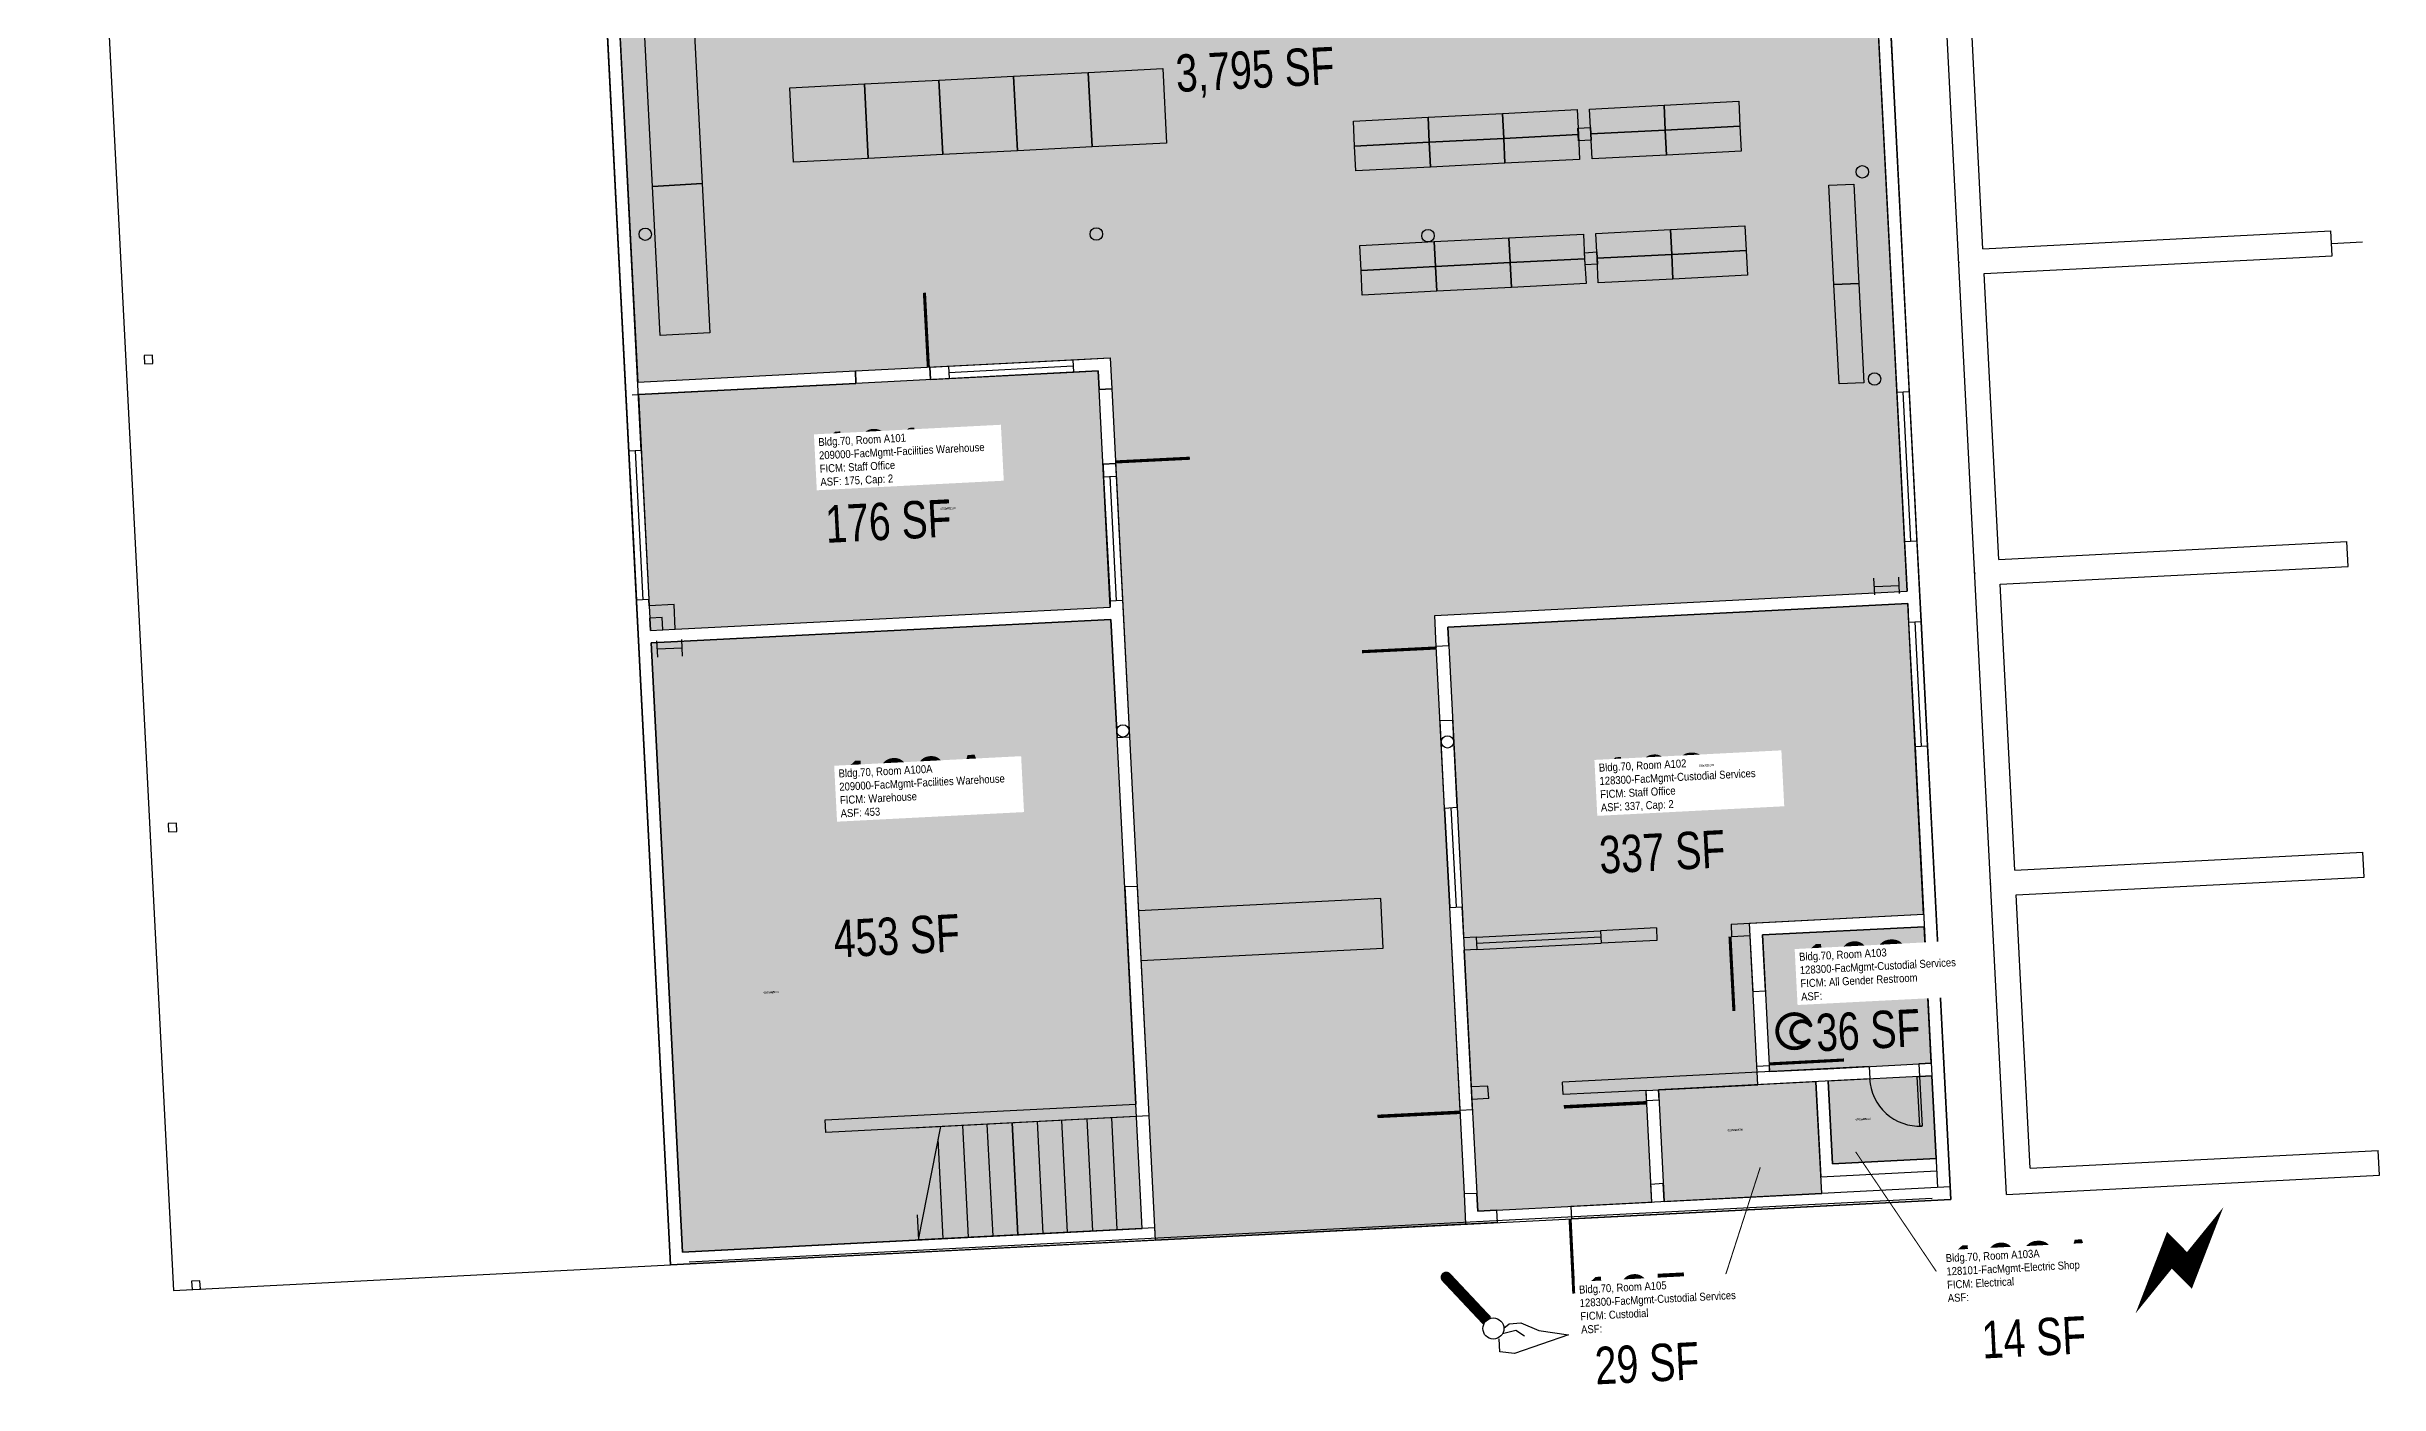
# Model space of a CAD drawing. Header units: inches. Extents: x 69212828 to 69219259, y 27687100 to 27691803.
# Drawn here: x 69215721 to 69216846, y 27689262 to 27689907 of the extents above; entities that cross this region are included whole.
import ezdxf
from ezdxf.enums import TextEntityAlignment as Align

# ---------------------------------------------------------------- set-up
doc = ezdxf.new("R2010")
doc.units = ezdxf.units.IN
doc.header["$LTSCALE"] = 50
doc.header["$MEASUREMENT"] = 0
doc.layers.get('0').update_dxf_attribs({"linetype": 'CONTINUOUS'})
for name, color, linetype in [('A-COLS', 5, 'CONTINUOUS'), ('A-DOOR', 2, 'CONTINUOUS'), ('A-FLOR', 3, 'CONTINUOUS'), ('A-GLAZ', 1, 'CONTINUOUS'), ('A-GRID', 1, 'CONTINUOUS'), ('A-IDEN-ICON', 4, 'CONTINUOUS'), ('A-IDEN-RNUM', 7, 'CONTINUOUS'), ('A-IDEN-SNUM', 4, 'CONTINUOUS'), ('A-IDEN-VNUM', 4, 'CONTINUOUS'), ('A-ROOF', 2, 'CONTINUOUS'), ('A-SITE', 3, 'CONTINUOUS'), ('A-WALL', 5, 'CONTINUOUS'), ('AREA-ASSIGN', 7, 'CONTINUOUS'), ('AREA-GROSS', 1, 'CONTINUOUS'), ('AREA-TEXT', 3, 'CONTINUOUS'), ('Rooms-Category-Color', 7, 'CONTINUOUS'), ('Rooms-College-Color', 7, 'CONTINUOUS'), ('Rooms-Department-Color', 7, 'CONTINUOUS'), ('Rooms-Division-Color', 7, 'CONTINUOUS'), ('Rooms-Information', 7, 'CONTINUOUS')]:
    doc.layers.add(name, color=color, linetype=linetype)
doc.styles.add('CP_AREA', font='arial.ttf', dxfattribs={"height": 15})
doc.styles.add('CP_ROOMVNUMBER', font='arial.ttf', dxfattribs={"width": 0.85, "height": 0.075})
doc.styles.add('ROOMSNUMBER', font='txt', dxfattribs={"height": 1})

# ---------------------------------------------------------------- blocks, each defined once
blk = doc.blocks.new('CPBATH')
at = {"color": 0, "linetype": 'ByBlock', "const_width": 0.0127}
for points in [[(0.0571, 0.0168, 0.861492), (-0.0551, 0, 1)], [(-0.0551, 0, 0.726902), (0.0487, -0.0337, 1)], [(0.0571, 0.0168, 0.729002), (-0.0084, -0.0042, 1)], [(-0.0084, -0.0042, 0.609468), (0.0487, -0.0337, 1)]]:
    blk.add_lwpolyline(points, format="xyb", dxfattribs=at)
at = {"color": 0, "linetype": 'ByBlock', "const_width": 0.00637}
for points in [[(0.0544, 0.0152, 1), (0.0599, 0.0184, 1)], [(0.0459, -0.0353, 1), (0.0515, -0.0321, 1)]]:
    blk.add_lwpolyline(points, format="xyb", close=True, dxfattribs=at)
blk = doc.blocks.new('CPELECT')
blk.add_lwpolyline([(0.0623, 0.0629, 0, 0.03, 0), (0.0105, -0.0168, 0.03, 0.03, 0), (-0.0105, 0.0068, 0.03, 0, 0), (-0.0623, -0.0729, 0.03, 0, 0)], format="xyseb")
blk = doc.blocks.new('CPCUST')
for p, q in [((0.0297, -0.0341), (0.0376, -0.0302)), ((0.0376, -0.0302), (0.0533, -0.0324)), ((0.0171, -0.0639), (0.02, -0.0466)), ((0.0262, -0.0408), (0.0446, -0.0406)), ((0.0446, -0.0406), (0.0543, -0.0505)), ((0.0533, -0.0324), (0.0745, -0.0479)), ((0.0745, -0.0479), (0.1117, -0.0625)), ((0.0358, -0.0705), (0.0171, -0.0639)), ((0.1117, -0.0625), (0.0358, -0.0705))]:
    blk.add_line(p, q)
at = {"const_width": 0.015}
blk.add_lwpolyline([(-0.03, 0.05), (0.01, -0.0193)], dxfattribs=at)
at = {"const_width": 0.0075}
blk.add_lwpolyline([(-0.0332, 0.0481, 1), (-0.0268, 0.0519, 1)], format="xyb", close=True, dxfattribs=at)
blk.add_circle((0.0158, -0.0313), 0.0141)

msp = doc.modelspace()

# ---------------------------------------------------------------- hatches: boundary and pattern name
at = {"layer": 'Rooms-Category-Color', "linetype": 'ByBlock', "true_color": 0xe3c5e1}
for points in [[(69216395.5, 27690528.7), (69216359.6, 27690526.8), (69216347.6, 27690526.2), (69215967.1, 27690506.7), (69216006.1, 27689745.7), (69216111, 27689751.1), (69216233.8, 27689757.4), (69216234.6, 27689742.4), (69216243.2, 27689574.6), (69216255.6, 27689331.9), (69216405.4, 27689339.6), (69216404.7, 27689354.2), (69216397.6, 27689492.4), (69216395.1, 27689540.3), (69216391.1, 27689618.2), (69216390.4, 27689633.2), (69216618.1, 27689644.9), (69216577.2, 27690441.9), (69216481.3, 27690436.9), (69216476.4, 27690532.8)], [(69216237.2, 27689574.3), (69216234.2, 27689631.2), (69216012.5, 27689619.9), (69216027.6, 27689326.2), (69216249.3, 27689337.6)]]:
    msp.add_hatch(color=254, dxfattribs=at).paths.add_polyline_path(points)
at = {"layer": 'Rooms-Category-Color', "linetype": 'ByBlock', "true_color": 0xfa9ba3}
for points in [[(69216233.9, 27689637.2), (69216228.6, 27689742.1), (69216228.1, 27689751.1), (69216111.3, 27689745.1), (69216006.4, 27689739.7), (69216011.6, 27689637.8), (69216012.3, 27689625.9), (69216024.2, 27689626.5)], [(69216403.6, 27689492.7), (69216404.6, 27689471.7), (69216408.3, 27689399.8), (69216410.6, 27689354.5), (69216411.1, 27689345.9), (69216420.1, 27689346.4), (69216495, 27689350.2), (69216492.2, 27689404.1), (69216546.1, 27689406.9), (69216542.1, 27689484.8), (69216626, 27689489.1), (69216618.4, 27689638.9), (69216396.7, 27689627.5), (69216397.1, 27689618.6), (69216401.1, 27689540.7)]]:
    msp.add_hatch(color=241, dxfattribs=at).paths.add_polyline_path(points)
at = {"layer": 'Rooms-Category-Color', "linetype": 'ByBlock', "true_color": 0xadadad}
for points in [[(69216629.7, 27689417.2), (69216626.3, 27689483.1), (69216548.4, 27689479.1), (69216551.8, 27689413.2), (69216579.8, 27689414.6)], [(69216501, 27689350.5), (69216576.9, 27689354.4), (69216574.1, 27689408.3), (69216498.2, 27689404.4)], [(69216582.1, 27689368.7), (69216632.1, 27689371.3), (69216630, 27689411.2), (69216580.1, 27689408.6)]]:
    msp.add_hatch(color=253, dxfattribs=at).paths.add_polyline_path(points)
at = {"layer": 'Rooms-College-Color', "linetype": 'ByBlock', "true_color": 0x80bc67}
for points in [[(69216395.5, 27690528.7), (69216359.6, 27690526.8), (69216347.6, 27690526.2), (69215967.1, 27690506.7), (69216006.1, 27689745.7), (69216111, 27689751.1), (69216233.8, 27689757.4), (69216234.6, 27689742.4), (69216243.2, 27689574.6), (69216255.6, 27689331.9), (69216405.4, 27689339.6), (69216404.7, 27689354.2), (69216397.6, 27689492.4), (69216395.1, 27689540.3), (69216391.1, 27689618.2), (69216390.4, 27689633.2), (69216618.1, 27689644.9), (69216577.2, 27690441.9), (69216481.3, 27690436.9), (69216476.4, 27690532.8)], [(69216233.9, 27689637.2), (69216228.6, 27689742.1), (69216228.1, 27689751.1), (69216111.3, 27689745.1), (69216006.4, 27689739.7), (69216011.6, 27689637.8), (69216012.3, 27689625.9), (69216024.2, 27689626.5)], [(69216237.2, 27689574.3), (69216234.2, 27689631.2), (69216012.5, 27689619.9), (69216027.6, 27689326.2), (69216249.3, 27689337.6)], [(69216403.6, 27689492.7), (69216404.6, 27689471.7), (69216408.3, 27689399.8), (69216410.6, 27689354.5), (69216411.1, 27689345.9), (69216420.1, 27689346.4), (69216495, 27689350.2), (69216492.2, 27689404.1), (69216546.1, 27689406.9), (69216542.1, 27689484.8), (69216626, 27689489.1), (69216618.4, 27689638.9), (69216396.7, 27689627.5), (69216397.1, 27689618.6), (69216401.1, 27689540.7)]]:
    msp.add_hatch(color=83, dxfattribs=at).paths.add_polyline_path(points)
at = {"layer": 'Rooms-College-Color', "linetype": 'ByBlock', "true_color": 0xadadad}
for points in [[(69216629.7, 27689417.2), (69216626.3, 27689483.1), (69216548.4, 27689479.1), (69216551.8, 27689413.2), (69216579.8, 27689414.6)], [(69216501, 27689350.5), (69216576.9, 27689354.4), (69216574.1, 27689408.3), (69216498.2, 27689404.4)], [(69216582.1, 27689368.7), (69216632.1, 27689371.3), (69216630, 27689411.2), (69216580.1, 27689408.6)]]:
    msp.add_hatch(color=253, dxfattribs=at).paths.add_polyline_path(points)
at = {"layer": 'Rooms-Department-Color', "linetype": 'ByBlock', "true_color": 0x80bc67}
for points in [[(69216395.5, 27690528.7), (69216359.6, 27690526.8), (69216347.6, 27690526.2), (69215967.1, 27690506.7), (69216006.1, 27689745.7), (69216111, 27689751.1), (69216233.8, 27689757.4), (69216234.6, 27689742.4), (69216243.2, 27689574.6), (69216255.6, 27689331.9), (69216405.4, 27689339.6), (69216404.7, 27689354.2), (69216397.6, 27689492.4), (69216395.1, 27689540.3), (69216391.1, 27689618.2), (69216390.4, 27689633.2), (69216618.1, 27689644.9), (69216577.2, 27690441.9), (69216481.3, 27690436.9), (69216476.4, 27690532.8)], [(69216233.9, 27689637.2), (69216228.6, 27689742.1), (69216228.1, 27689751.1), (69216111.3, 27689745.1), (69216006.4, 27689739.7), (69216011.6, 27689637.8), (69216012.3, 27689625.9), (69216024.2, 27689626.5)], [(69216237.2, 27689574.3), (69216234.2, 27689631.2), (69216012.5, 27689619.9), (69216027.6, 27689326.2), (69216249.3, 27689337.6)], [(69216403.6, 27689492.7), (69216404.6, 27689471.7), (69216408.3, 27689399.8), (69216410.6, 27689354.5), (69216411.1, 27689345.9), (69216420.1, 27689346.4), (69216495, 27689350.2), (69216492.2, 27689404.1), (69216546.1, 27689406.9), (69216542.1, 27689484.8), (69216626, 27689489.1), (69216618.4, 27689638.9), (69216396.7, 27689627.5), (69216397.1, 27689618.6), (69216401.1, 27689540.7)]]:
    msp.add_hatch(color=83, dxfattribs=at).paths.add_polyline_path(points)
at = {"layer": 'Rooms-Department-Color', "linetype": 'ByBlock', "true_color": 0xacacac}
for points in [[(69216629.7, 27689417.2), (69216626.3, 27689483.1), (69216548.4, 27689479.1), (69216551.8, 27689413.2), (69216579.8, 27689414.6)], [(69216501, 27689350.5), (69216576.9, 27689354.4), (69216574.1, 27689408.3), (69216498.2, 27689404.4)], [(69216582.1, 27689368.7), (69216632.1, 27689371.3), (69216630, 27689411.2), (69216580.1, 27689408.6)]]:
    msp.add_hatch(color=253, dxfattribs=at).paths.add_polyline_path(points)
at = {"layer": 'Rooms-Division-Color', "linetype": 'ByBlock', "true_color": 0x80bc67}
for points in [[(69216395.5, 27690528.7), (69216359.6, 27690526.8), (69216347.6, 27690526.2), (69215967.1, 27690506.7), (69216006.1, 27689745.7), (69216111, 27689751.1), (69216233.8, 27689757.4), (69216234.6, 27689742.4), (69216243.2, 27689574.6), (69216255.6, 27689331.9), (69216405.4, 27689339.6), (69216404.7, 27689354.2), (69216397.6, 27689492.4), (69216395.1, 27689540.3), (69216391.1, 27689618.2), (69216390.4, 27689633.2), (69216618.1, 27689644.9), (69216577.2, 27690441.9), (69216481.3, 27690436.9), (69216476.4, 27690532.8)], [(69216233.9, 27689637.2), (69216228.6, 27689742.1), (69216228.1, 27689751.1), (69216111.3, 27689745.1), (69216006.4, 27689739.7), (69216011.6, 27689637.8), (69216012.3, 27689625.9), (69216024.2, 27689626.5)], [(69216237.2, 27689574.3), (69216234.2, 27689631.2), (69216012.5, 27689619.9), (69216027.6, 27689326.2), (69216249.3, 27689337.6)], [(69216403.6, 27689492.7), (69216404.6, 27689471.7), (69216408.3, 27689399.8), (69216410.6, 27689354.5), (69216411.1, 27689345.9), (69216420.1, 27689346.4), (69216495, 27689350.2), (69216492.2, 27689404.1), (69216546.1, 27689406.9), (69216542.1, 27689484.8), (69216626, 27689489.1), (69216618.4, 27689638.9), (69216396.7, 27689627.5), (69216397.1, 27689618.6), (69216401.1, 27689540.7)]]:
    msp.add_hatch(color=83, dxfattribs=at).paths.add_polyline_path(points)
at = {"layer": 'Rooms-Division-Color', "linetype": 'ByBlock', "true_color": 0xadadad}
for points in [[(69216629.7, 27689417.2), (69216626.3, 27689483.1), (69216548.4, 27689479.1), (69216551.8, 27689413.2), (69216579.8, 27689414.6)], [(69216501, 27689350.5), (69216576.9, 27689354.4), (69216574.1, 27689408.3), (69216498.2, 27689404.4)], [(69216582.1, 27689368.7), (69216632.1, 27689371.3), (69216630, 27689411.2), (69216580.1, 27689408.6)]]:
    msp.add_hatch(color=253, dxfattribs=at).paths.add_polyline_path(points)

# ---------------------------------------------------------------- linework, layer by layer
at = {"layer": 'A-COLS', "linetype": 'ByBlock'}
for p, q in [((69216822.7, 27689812.6), (69216837.7, 27689813.4)), ((69216602.5, 27689643.1), (69216602.1, 27689651.1)), ((69216602.3, 27689647.1), (69216614.3, 27689647.7)), ((69216614.5, 27689643.7), (69216614.1, 27689651.7)), ((69216015.7, 27689613), (69216015.3, 27689621)), ((69216027.7, 27689613.6), (69216027.3, 27689621.6)), ((69216015.5, 27689617), (69216027.5, 27689617.6))]:
    msp.add_line(p, q, dxfattribs=at)
for points in [[(69216459.7, 27689862.1), (69216459.4, 27689868.1), (69216465.4, 27689868.4), (69216465.7, 27689862.4)], [(69216462.8, 27689802.2), (69216462.5, 27689808.1), (69216468.5, 27689808.5), (69216468.8, 27689802.5)], [(69215768.3, 27689754.5), (69215772.3, 27689754.7), (69215772.1, 27689758.7), (69215768.1, 27689758.5)], [(69215779.9, 27689528.8), (69215783.9, 27689529), (69215783.7, 27689533), (69215779.7, 27689532.8)], [(69215791.2, 27689308.1), (69215795.2, 27689308.3), (69215795, 27689312.3), (69215791, 27689312.1)]]:
    msp.add_lwpolyline(points, close=True, dxfattribs=at)
for centre in [(69216596.5, 27689847.1), (69216009.7, 27689817), (69216227.2, 27689817.1), (69216387.1, 27689816.3), (69216602.4, 27689747.2), (69216240, 27689577.5), (69216396.5, 27689572.2)]:
    msp.add_circle(centre, 3, dxfattribs=at)
at = {"layer": 'A-DOOR', "linetype": 'ByBlock'}
for p, q in [((69216623, 27689410.8), (69216624, 27689410.9)), ((69216624.3, 27689386.9), (69216623, 27689410.8)), ((69216624, 27689410.9), (69216625.3, 27689386.9)), ((69216625.3, 27689386.9), (69216624.3, 27689386.9))]:
    msp.add_line(p, q, dxfattribs=at)
at = {"layer": 'A-DOOR', "linetype": 'Continuous'}
for points in [[(69216146.2, 27689752.9, 1.5, 1.5, 0), (69216144.3, 27689788.8, 0, 0, 0), (69216145.1, 27689788.9, 0, 0, 0.414214), (69216111, 27689751.1, 0, 0, 0.414214)], [(69216236.4, 27689707.2, 1.5, 1.5, 0), (69216272.3, 27689709, 0, 0, 0), (69216272.4, 27689708.3, 0, 0, 0.414214), (69216234.6, 27689742.4, 0, 0, 0.414214)], [(69216391.2, 27689617.5, 1.5, 1.5, 0), (69216355.2, 27689615.7, 0, 0, 0), (69216355.2, 27689616.4, 0, 0, 0.414214), (69216393, 27689582.3, 0, 0, 0.414214)], [(69216532.7, 27689478.3, 1.5, 1.5, 0), (69216534.6, 27689442.4, 0, 0, 0), (69216535.3, 27689442.4, 0, 0, -0.414214), (69216497.5, 27689476.5, 0, 0, -0.414214)], [(69216551.6, 27689416.9, 1.5, 1.5, 0), (69216587.6, 27689418.8, 0, 0, 0), (69216587.6, 27689418, 0, 0, 0.414214), (69216549.8, 27689452.2, 0, 0, 0.414214)], [(69216402.6, 27689393.6, 1.67, 1.67, 0), (69216362.7, 27689391.6, 0, 0, 0), (69216362.6, 27689392.4, 0, 0, 0.414214), (69216404.6, 27689354.5, 0, 0, 0.414214)], [(69216492.5, 27689398.2, 1.67, 1.67, 0), (69216452.6, 27689396.2, 0, 0, 0), (69216452.5, 27689397, 0, 0, 0.414214), (69216494.5, 27689359.1, 0, 0, 0.414214)], [(69216455.6, 27689342.2, 1.5, 1.5, 0), (69216457.4, 27689306.2, 0, 0, 0), (69216458.2, 27689306.3, 0, 0, -0.414214), (69216420.4, 27689340.4, 0, 0, -0.414214)]]:
    msp.add_lwpolyline(points, format="xyseb", dxfattribs=at)
at = {"layer": 'A-DOOR', "linetype": 'ByBlock'}
msp.add_arc((69216624, 27689410.9), 24, 182.9349, 272.9349, dxfattribs=at)
at = {"layer": 'A-FLOR'}
for p, q in [((69216364.3, 27689496.7), (69216247.5, 27689490.7)), ((69216365.5, 27689472.7), (69216364.3, 27689496.7)), ((69216248.7, 27689466.8), (69216365.5, 27689472.7)), ((69216246.5, 27689391.5), (69216138.7, 27689386)), ((69216141.4, 27689332.1), (69216152.2, 27689386.7)), ((69216162.6, 27689387.2), (69216165.4, 27689333.3)), ((69216177.4, 27689333.9), (69216174.6, 27689387.9)), ((69216189.4, 27689334.5), (69216186.6, 27689388.5)), ((69216186.6, 27689388.5), (69216189.4, 27689334.5)), ((69216198.6, 27689389.1), (69216201.4, 27689335.2)), ((69216213.3, 27689335.8), (69216210.6, 27689389.7)), ((69216222.6, 27689390.3), (69216225.3, 27689336.4)), ((69216237.3, 27689337), (69216234.6, 27689390.9)), ((69216153.4, 27689332.7), (69216151, 27689380.6)), ((69216140.8, 27689344.1), (69216141.4, 27689332.1)), ((69216249.3, 27689337.6), (69216141.4, 27689332.1))]:
    msp.add_line(p, q, dxfattribs=at)
at = {"layer": 'A-FLOR', "linetype": 'ByBlock'}
for points in [[(69216013.2, 27689840.1), (69216009.5, 27689912), (69216033.5, 27689913.3), (69216037.2, 27689841.4)], [(69216081.2, 27689851.7), (69216079.4, 27689887.6), (69216115.4, 27689889.5), (69216117.2, 27689853.5)], [(69216117.2, 27689853.5), (69216115.4, 27689889.5), (69216151.3, 27689891.3), (69216153.2, 27689855.4)], [(69216153.2, 27689855.4), (69216151.3, 27689891.3), (69216187.3, 27689893.2), (69216189.1, 27689857.2)], [(69216189.1, 27689857.2), (69216187.3, 27689893.2), (69216223.2, 27689895), (69216225.1, 27689859.1)], [(69216225.1, 27689859.1), (69216223.2, 27689895), (69216259.2, 27689896.9), (69216261, 27689860.9)], [(69216465.6, 27689865.4), (69216464.9, 27689877.4), (69216500.9, 27689879.2), (69216501.5, 27689867.2)], [(69216501.5, 27689867.2), (69216500.9, 27689879.2), (69216536.9, 27689881.1), (69216537.5, 27689869.1)], [(69216351.7, 27689859.5), (69216351.1, 27689871.5), (69216387.1, 27689873.4), (69216387.7, 27689861.4)], [(69216387.7, 27689861.4), (69216387.1, 27689873.4), (69216423, 27689875.2), (69216423.6, 27689863.2)], [(69216423.6, 27689863.2), (69216423, 27689875.2), (69216459, 27689877.1), (69216459.6, 27689865.1)], [(69216466.2, 27689853.4), (69216465.6, 27689865.4), (69216501.5, 27689867.2), (69216502.1, 27689855.2)], [(69216502.1, 27689855.2), (69216501.5, 27689867.2), (69216537.5, 27689869.1), (69216538.1, 27689857.1)], [(69216352.3, 27689847.6), (69216351.7, 27689859.5), (69216387.7, 27689861.4), (69216388.3, 27689849.4)], [(69216388.3, 27689849.4), (69216387.7, 27689861.4), (69216423.6, 27689863.2), (69216424.2, 27689851.2)], [(69216424.2, 27689851.2), (69216423.6, 27689863.2), (69216459.6, 27689865.1), (69216460.2, 27689853.1)], [(69216016.9, 27689768.2), (69216013.2, 27689840.1), (69216037.2, 27689841.4), (69216040.8, 27689769.4)], [(69216582.8, 27689792.7), (69216580.4, 27689840.6), (69216592.4, 27689841.2), (69216594.8, 27689793.3)], [(69216354.8, 27689799.6), (69216354.2, 27689811.6), (69216390.1, 27689813.5), (69216390.7, 27689801.5)], [(69216390.7, 27689801.5), (69216390.1, 27689813.5), (69216426.1, 27689815.3), (69216426.7, 27689803.3)], [(69216426.7, 27689803.3), (69216426.1, 27689815.3), (69216462, 27689817.1), (69216462.6, 27689805.2)], [(69216468.6, 27689805.5), (69216468, 27689817.4), (69216504, 27689819.3), (69216504.6, 27689807.3)], [(69216504.6, 27689807.3), (69216504, 27689819.3), (69216539.9, 27689821.1), (69216540.5, 27689809.1)], [(69216355.4, 27689787.6), (69216354.8, 27689799.6), (69216390.7, 27689801.5), (69216391.4, 27689789.5)], [(69216391.4, 27689789.5), (69216390.7, 27689801.5), (69216426.7, 27689803.3), (69216427.3, 27689791.3)], [(69216427.3, 27689791.3), (69216426.7, 27689803.3), (69216462.6, 27689805.2), (69216463.3, 27689793.2)], [(69216469.2, 27689793.5), (69216468.6, 27689805.5), (69216504.6, 27689807.3), (69216505.2, 27689795.3)], [(69216505.2, 27689795.3), (69216504.6, 27689807.3), (69216540.5, 27689809.1), (69216541.2, 27689797.2)], [(69216585.3, 27689744.8), (69216582.8, 27689792.7), (69216594.8, 27689793.3), (69216597.3, 27689745.4)]]:
    msp.add_lwpolyline(points, close=True, dxfattribs=at)
at = {"layer": 'A-GLAZ', "linetype": 'Continuous'}
for p, q in [((69216155.9, 27689753.4), (69216215.8, 27689756.5)), ((69216156, 27689750.4), (69216216, 27689753.5)), ((69216156.2, 27689747.4), (69216216.1, 27689750.5)), ((69216613.1, 27689740.8), (69216616.8, 27689668.9)), ((69216616.1, 27689740.9), (69216619.8, 27689669)), ((69216619.1, 27689741.1), (69216622.8, 27689669.2)), ((69216004.8, 27689712.6), (69216008.5, 27689640.7)), ((69216007.8, 27689712.7), (69216011.5, 27689640.8)), ((69216002.4, 27689700.5), (69216005.5, 27689640.5)), ((69216230.7, 27689700.1), (69216236.7, 27689700.4)), ((69216230.7, 27689700.1), (69216233.8, 27689640.2)), ((69216233.7, 27689700.3), (69216236.8, 27689640.4)), ((69216236.7, 27689700.4), (69216239.8, 27689640.5)), ((69216233.8, 27689640.2), (69216239.8, 27689640.5)), ((69216621.8, 27689630.1), (69216624.9, 27689570.2)), ((69216624.8, 27689630.2), (69216627.9, 27689570.3)), ((69216618.8, 27689629.9), (69216621.9, 27689570)), ((69216395.1, 27689540.3), (69216401.1, 27689540.7)), ((69216395.1, 27689540.3), (69216397.6, 27689492.4)), ((69216398.1, 27689540.5), (69216400.6, 27689492.6)), ((69216401.1, 27689540.7), (69216403.6, 27689492.7)), ((69216397.6, 27689492.4), (69216403.6, 27689492.7)), ((69216410.3, 27689478), (69216470.2, 27689481.1)), ((69216410.3, 27689478), (69216410.6, 27689472.1)), ((69216470.4, 27689478.1), (69216410.5, 27689475)), ((69216410.6, 27689472.1), (69216470.6, 27689475.1)), ((69216470.2, 27689481.1), (69216470.6, 27689475.1))]:
    msp.add_line(p, q, dxfattribs=at)
at = {"layer": 'A-GLAZ'}
for p, q in [((69216215.8, 27689756.5), (69216216.1, 27689750.5)), ((69216155.9, 27689753.4), (69216156.2, 27689747.4)), ((69216613.1, 27689740.8), (69216619.1, 27689741.1)), ((69216007.8, 27689712.7), (69216001.8, 27689712.4)), ((69216616.8, 27689668.9), (69216622.8, 27689669.2)), ((69216011.5, 27689640.8), (69216005.5, 27689640.5)), ((69216618.8, 27689629.9), (69216624.8, 27689630.2)), ((69216621.9, 27689570), (69216627.9, 27689570.3))]:
    msp.add_line(p, q, dxfattribs=at)
at = {"layer": 'A-GRID'}
for p, q in [((69216639.1, 27689351.6, -4248), (69216578, 27690544)), ((69216639.1, 27689351.6, -4128), (69216578, 27690544, 120)), ((69216021.9, 27689320), (69215960.8, 27690512.4, -4248)), ((69216021.9, 27689320, 120), (69215960.8, 27690512.4, -4128)), ((69216030.8, 27689321.4), (69216630.1, 27689352.1))]:
    msp.add_line(p, q, dxfattribs=at)
at = {"layer": 'A-IDEN-VNUM', "linetype": 'ByBlock', "const_width": 0.5}
for points in [[(69216632.2, 27689316.8), (69216593.3, 27689374.5)], [(69216526.1, 27689301.3), (69216547.3, 27689367.1)]]:
    msp.add_lwpolyline(points, dxfattribs=at)
at = {"layer": 'A-ROOF'}
for p, q in [((69215736.6, 27690198.5), (69215782.2, 27689307.7)), ((69215782.2, 27689307.7), (69216021.9, 27689320))]:
    msp.add_line(p, q, dxfattribs=at)
at = {"layer": 'A-SITE'}
for p, q in [((69216666, 27689354), (69216635.3, 27689953.2)), ((69216654.6, 27689810), (69216647.9, 27689941.8)), ((69216654.6, 27689810), (69216822.4, 27689818.6)), ((69216823, 27689806.6), (69216822.4, 27689818.6)), ((69216655.3, 27689798), (69216823, 27689806.6)), ((69216662.3, 27689660.2), (69216655.3, 27689798)), ((69216662.3, 27689660.2), (69216830.1, 27689668.8)), ((69216830.7, 27689656.8), (69216830.1, 27689668.8)), ((69216662.9, 27689648.2), (69216830.7, 27689656.8)), ((69216670, 27689510.4), (69216662.9, 27689648.2)), ((69216670, 27689510.4), (69216837.8, 27689519)), ((69216838.4, 27689507), (69216837.8, 27689519)), ((69216670.6, 27689498.4), (69216838.4, 27689507)), ((69216677.4, 27689366.6), (69216670.6, 27689498.4)), ((69216677.4, 27689366.6), (69216845.2, 27689375.2)), ((69216845.8, 27689363.2), (69216845.2, 27689375.2)), ((69216666, 27689354), (69216845.8, 27689363.2))]:
    msp.add_line(p, q, dxfattribs=at)
for p in [(69216643, 27689803.4), (69216650.7, 27689653.6), (69216658.3, 27689503.8)]:
    msp.add_point(p, dxfattribs=at)
at = {"layer": 'A-WALL'}
for p, q in [((69216601.5, 27689968.5), (69216613.1, 27689740.8)), ((69216607.5, 27689968.8), (69216619.1, 27689741.1)), ((69216001.8, 27689712.4), (69215990.3, 27689937.1)), ((69216007.8, 27689712.7), (69215996.3, 27689937.4)), ((69216215.8, 27689756.5), (69216233.8, 27689757.4)), ((69216233.8, 27689757.4), (69216234.6, 27689742.4)), ((69216003.4, 27689739.6), (69216111.3, 27689745.1)), ((69216006.1, 27689745.7), (69216111, 27689751.1)), ((69216146.9, 27689752.9), (69216155.9, 27689753.4)), ((69216147.2, 27689746.9), (69216156.2, 27689747.4)), ((69216216.1, 27689750.5), (69216228.1, 27689751.1)), ((69216228.1, 27689751.1), (69216228.6, 27689742.1)), ((69216230.4, 27689706.1), (69216230.7, 27689700.1)), ((69216236.4, 27689706.4), (69216236.7, 27689700.4)), ((69216616.8, 27689668.9), (69216618.1, 27689644.9)), ((69216622.8, 27689669.2), (69216624.8, 27689630.2)), ((69216390.4, 27689633.2), (69216618.1, 27689644.9)), ((69216021.9, 27689320), (69216005.5, 27689640.5)), ((69216011.6, 27689637.8), (69216011.5, 27689640.8)), ((69216023.6, 27689638.5), (69216011.6, 27689637.8)), ((69216017.9, 27689632.2), (69216011.9, 27689631.8)), ((69216012.2, 27689625.9), (69216011.9, 27689631.8)), ((69216012.5, 27689619.9), (69216234.2, 27689631.2)), ((69216018.2, 27689626.2), (69216017.9, 27689632.2)), ((69216024.2, 27689626.5), (69216023.6, 27689638.5)), ((69216024.2, 27689626.5), (69216233.9, 27689637.2)), ((69216233.8, 27689640.2), (69216233.9, 27689637.2)), ((69216234.2, 27689631.2), (69216237.2, 27689574.3)), ((69216239.8, 27689640.5), (69216243.2, 27689574.6)), ((69216391.1, 27689618.2), (69216390.4, 27689633.2)), ((69216396.7, 27689627.5), (69216618.4, 27689638.9)), ((69216618.4, 27689638.9), (69216618.8, 27689629.9)), ((69216012.2, 27689625.9), (69216018.2, 27689626.2)), ((69216027.6, 27689326.2), (69216012.5, 27689619.9)), ((69216397.1, 27689618.6), (69216396.7, 27689627.5)), ((69216391.2, 27689617.5), (69216391.1, 27689618.2)), ((69216395.1, 27689540.3), (69216393, 27689582.3)), ((69216401.1, 27689540.7), (69216399, 27689582.6)), ((69216621.9, 27689570), (69216632.8, 27689357.3)), ((69216627.9, 27689570.3), (69216639.1, 27689351.6)), ((69216240.9, 27689502.4), (69216246.2, 27689397.5)), ((69216246.8, 27689502.7), (69216252.5, 27689391.9)), ((69216402.6, 27689394.5), (69216397.6, 27689492.4)), ((69216404.3, 27689477.7), (69216403.6, 27689492.7)), ((69216533.2, 27689484.3), (69216626, 27689489.1)), ((69216410.3, 27689478), (69216404.3, 27689477.7)), ((69216497.2, 27689482.5), (69216470.2, 27689481.1)), ((69216497.5, 27689476.5), (69216470.6, 27689475.1)), ((69216533.5, 27689478.4), (69216542.5, 27689478.8)), ((69216543.8, 27689451.8), (69216542.5, 27689478.8)), ((69216548.4, 27689479.1), (69216626.3, 27689483.1)), ((69216549.8, 27689452.2), (69216548.4, 27689479.1)), ((69216410.6, 27689472.1), (69216404.6, 27689471.7)), ((69216408.6, 27689394.8), (69216404.6, 27689471.7)), ((69216416, 27689406.2), (69216408, 27689405.8)), ((69216416.4, 27689400.3), (69216416, 27689406.2)), ((69216599.8, 27689415.7), (69216452, 27689408.1)), ((69216452.3, 27689402.1), (69216452, 27689408.1)), ((69216600.1, 27689409.7), (69216498.2, 27689404.4)), ((69216545.8, 27689412.9), (69216545.7, 27689415.9)), ((69216551.8, 27689413.2), (69216551.7, 27689416.2)), ((69216416.4, 27689400.3), (69216408.3, 27689399.8)), ((69216492.2, 27689404.1), (69216452.3, 27689402.1)), ((69216492.5, 27689399.1), (69216492.2, 27689404.1)), ((69216498.5, 27689399.4), (69216498.2, 27689404.4)), ((69216405.4, 27689339.6), (69216404.7, 27689354.2)), ((69216411.1, 27689345.9), (69216410.6, 27689354.5)), ((69216638.8, 27689357.6), (69216456, 27689348.2)), ((69216639.1, 27689351.6), (69216456.3, 27689342.2)), ((69216495, 27689350.2), (69216494.5, 27689358.8)), ((69216501, 27689350.5), (69216500.5, 27689359.2)), ((69216255.3, 27689337.9), (69216027.6, 27689326.2)), ((69216255.3, 27689337.9), (69216255.6, 27689331.9)), ((69216420.4, 27689340.4), (69216255.6, 27689331.9)), ((69216420.4, 27689340.4), (69216405.4, 27689339.6)), ((69216420.1, 27689346.4), (69216411.1, 27689345.9)), ((69216255.6, 27689331.9), (69216021.9, 27689320))]:
    msp.add_line(p, q, dxfattribs=at)
at = {"layer": 'A-WALL', "linetype": 'Continuous'}
for p, q in [((69216111, 27689751.1), (69216111.3, 27689745.1)), ((69216111.3, 27689745.1), (69216111, 27689751.1)), ((69216146.9, 27689752.9), (69216147.2, 27689746.9)), ((69216147.2, 27689746.9), (69216146.9, 27689752.9)), ((69216228.6, 27689742.1), (69216234.6, 27689742.4)), ((69216234.6, 27689742.4), (69216228.6, 27689742.1)), ((69216230.4, 27689706.1), (69216236.4, 27689706.4)), ((69216236.4, 27689706.4), (69216230.4, 27689706.1)), ((69216397.1, 27689618.6), (69216391.1, 27689618.2)), ((69216237.2, 27689574.3), (69216243.2, 27689574.6)), ((69216399, 27689582.6), (69216393, 27689582.3)), ((69216240.9, 27689502.4), (69216246.8, 27689502.7)), ((69216533.2, 27689484.3), (69216533.5, 27689478.4)), ((69216497.2, 27689482.5), (69216497.5, 27689476.5)), ((69216543.8, 27689451.8), (69216549.8, 27689452.2)), ((69216416.4, 27689400.3), (69216416, 27689406.2)), ((69216452.3, 27689402.1), (69216452, 27689408.1)), ((69216545.7, 27689415.9), (69216551.7, 27689416.2)), ((69216096.4, 27689389.9), (69216246.2, 27689397.5)), ((69216408.6, 27689394.8), (69216402.6, 27689394.5)), ((69216498.5, 27689399.4), (69216492.5, 27689399.1)), ((69216096.7, 27689383.9), (69216096.4, 27689389.9)), ((69216252.5, 27689391.9), (69216096.7, 27689383.9)), ((69216410.6, 27689354.5), (69216404.7, 27689354.2)), ((69216500.5, 27689359.2), (69216494.5, 27689358.8)), ((69216420.1, 27689346.4), (69216420.4, 27689340.4)), ((69216420.1, 27689346.4), (69216420.4, 27689340.4)), ((69216456, 27689348.2), (69216456.3, 27689342.2)), ((69216456, 27689348.2), (69216456.3, 27689342.2))]:
    msp.add_line(p, q, dxfattribs=at)
at = {"layer": 'A-WALL', "linetype": 'ByBlock'}
for p, q in [((69216629.7, 27689417.2), (69216623.7, 27689416.9)), ((69216623.7, 27689416.9), (69216624, 27689410.9)), ((69216574.1, 27689408.3), (69216576.5, 27689362.4)), ((69216582.1, 27689368.7), (69216580.1, 27689408.6)), ((69216599.8, 27689415.7), (69216600.1, 27689409.7)), ((69216624, 27689410.9), (69216630, 27689411.2)), ((69216630, 27689411.2), (69216632.1, 27689371.3)), ((69216576.5, 27689362.4), (69216632.4, 27689365.3)), ((69216632.1, 27689371.3), (69216582.1, 27689368.7))]:
    msp.add_line(p, q, dxfattribs=at)
at = {"layer": 'AREA-ASSIGN', "linetype": 'Continuous'}
msp.add_lwpolyline([(69215967.1, 27690506.7), (69216006.1, 27689745.7), (69216111, 27689751.1), (69216233.8, 27689757.4), (69216234.6, 27689742.4), (69216243.2, 27689574.6), (69216255.6, 27689331.9), (69216405.4, 27689339.6), (69216404.7, 27689354.2), (69216397.6, 27689492.4), (69216395.1, 27689540.3), (69216391.1, 27689618.2), (69216390.4, 27689633.2), (69216390.4, 27689633.2), (69216618.1, 27689644.9), (69216618.1, 27689644.9), (69216618.1, 27689644.9), (69216618.1, 27689644.9), (69216618.1, 27689644.9), (69216618.1, 27689644.9), (69216577.2, 27690441.9)], dxfattribs=at)
for points in [[(69216233.9, 27689637.2), (69216228.6, 27689742.1), (69216228.1, 27689751.1), (69216111.3, 27689745.1), (69216006.4, 27689739.7), (69216011.6, 27689637.8), (69216012.3, 27689625.9), (69216024.2, 27689626.5)], [(69216237.2, 27689574.3), (69216234.2, 27689631.2), (69216012.5, 27689619.9), (69216027.6, 27689326.2), (69216249.3, 27689337.6)], [(69216403.6, 27689492.7), (69216404.6, 27689471.7), (69216408.3, 27689399.8), (69216410.6, 27689354.5), (69216411.1, 27689345.9), (69216420.1, 27689346.4), (69216495, 27689350.2), (69216492.2, 27689404.1), (69216546.1, 27689406.9), (69216542.1, 27689484.8), (69216626, 27689489.1), (69216618.4, 27689638.9), (69216396.7, 27689627.5), (69216397.1, 27689618.6), (69216401.1, 27689540.7)], [(69216629.7, 27689417.2), (69216626.3, 27689483.1), (69216548.4, 27689479.1), (69216551.8, 27689413.2), (69216579.8, 27689414.6)]]:
    msp.add_lwpolyline(points, close=True, dxfattribs=at)
at = {"layer": 'AREA-ASSIGN', "linetype": 'ByBlock'}
for points in [[(69216501, 27689350.5), (69216576.9, 27689354.4), (69216574.1, 27689408.3), (69216498.2, 27689404.4)], [(69216582.1, 27689368.7), (69216632.1, 27689371.3), (69216630, 27689411.2), (69216580.1, 27689408.6)]]:
    msp.add_lwpolyline(points, close=True, dxfattribs=at)
at = {"layer": 'AREA-GROSS'}
msp.add_lwpolyline([(69215960.8, 27690512.4), (69215721.1, 27690500.1), (69215736.5, 27690200.1), (69215976.2, 27690210.8), (69216021.9, 27689320), (69216639.1, 27689351.6), (69216578, 27690544)], close=True, dxfattribs=at)

# ---------------------------------------------------------------- block references
at = {"layer": 'A-IDEN-ICON', "linetype": 'Continuous', "xscale": 144, "yscale": 144, "zscale": 144, "rotation": 2.934857439906172}
msp.add_blockref('CPBATH', (69216563.4, 27689432.7), dxfattribs=at)
at = {"layer": 'A-IDEN-ICON'}
for name, p, xscale, yscale, zscale, rotation in [('CPELECT', (69216749.3, 27689324), 360, 360, 360, 2.934857432346718), ('CPCUST', (69216410.5, 27689299), 359.9999999972087, 359.9999999972087, 359.9999999972087, 13.2397039010756)]:
    msp.add_blockref(name, p, dxfattribs=dict(at, xscale=xscale, yscale=yscale, zscale=zscale, rotation=rotation))

# ---------------------------------------------------------------- texts
at = {"layer": 'A-IDEN-RNUM', "style": 'ROOMSNUMBER', "width": 0.85}
for s, p in [('0101-00', (69216152, 27689684.1)), ('0102-00', (69216517.7, 27689560.2)), ('0100-A0', (69216066.8, 27689450.8)), ('0103-00', (69216596.4, 27689457.1)), ('0105-00', (69216531.6, 27689384.4)), ('0103-A0', (69216593.3, 27689389.6))]:
    msp.add_text(s, height=0.96, rotation=2.9349, dxfattribs=at).set_placement(p)
at = {"layer": 'A-IDEN-SNUM', "style": 'ROOMSNUMBER', "width": 0.85}
for s, p in [('0700A10100', (69216152, 27689684.1)), ('0700A10200', (69216517.7, 27689560.2)), ('0700A100A0', (69216066.8, 27689450.8)), ('0700A10300', (69216596.4, 27689457.1)), ('0700A10500', (69216531.6, 27689384.4)), ('0700A103A0', (69216593.3, 27689389.6))]:
    msp.add_text(s, height=0.96, rotation=2.9349, dxfattribs=at).set_placement(p)
at = {"layer": 'A-IDEN-VNUM', "style": 'CP_ROOMVNUMBER', "width": 0.85}
for s, p in [('101', (69216094.3, 27689694.4)), ('100A', (69216104, 27689535.7)), ('102', (69216470.6, 27689537.4)), ('103', (69216567.1, 27689447.3)), ('103A', (69216637.8, 27689302)), ('105', (69216461, 27689286.8))]:
    msp.add_text(s, height=27, rotation=2.9349, dxfattribs=at).set_placement(p)
at = {"layer": 'AREA-TEXT', "linetype": 'ByBlock', "style": 'CP_AREA', "width": 0.75}
for s, p in [('3,795 SF', (69216303.7, 27689896.5)), ('176 SF', (69216126.9, 27689678.7)), ('337 SF', (69216500, 27689519.2)), ('453 SF', (69216130.9, 27689478.7)), ('36 SF', (69216599.3, 27689433.2)), ('14 SF', (69216679.2, 27689285.1)), ('29 SF', (69216492.7, 27689272.6))]:
    msp.add_text(s, height=18, rotation=2.9349, dxfattribs=at).set_placement(p, align=Align.MIDDLE_CENTER)

# ---------------------------------------------------------------- next in the draw order: texts
at = {"layer": 'Rooms-Information', "linetype": 'ByBlock', "char_height": 3.857, "width": 86.4, "attachment_point": 7, "rotation": 2.9349, "style": 'CP_ROOMVNUMBER', "bg_fill": 3, "box_fill_scale": 1.5, "bg_fill_color": 256, "bg_fill_true_color": 13158600, "bg_fill_transparency": 0}
for s, insert in [('Bldg.70, Room A101^M^J209000-FacMgmt-Facilities Warehouse^M^JFICM: Staff Office^M^JASF: 175, Cap: 2', (69216094.3, 27689694.4)), ('Bldg.70, Room A100A^M^J209000-FacMgmt-Facilities Warehouse^M^JFICM: Warehouse^M^JASF: 453', (69216104, 27689535.7)), ('Bldg.70, Room A102^M^J128300-FacMgmt-Custodial Services^M^JFICM: Staff Office^M^JASF: 337, Cap: 2', (69216470.6, 27689537.4)), ('Bldg.70, Room A103^M^J128300-FacMgmt-Custodial Services^M^JFICM: All Gender Restroom^M^JASF: ', (69216567.1, 27689447.3)), ('Bldg.70, Room A103A^M^J128101-FacMgmt-Electric Shop^M^JFICM: Electrical^M^JASF: ', (69216637.8, 27689302)), ('Bldg.70, Room A105^M^J128300-FacMgmt-Custodial Services^M^JFICM: Custodial^M^JASF: ', (69216461, 27689286.8))]:
    msp.add_mtext(s, dxfattribs=dict(at, insert=insert))

doc.saveas('drawing.dxf')
